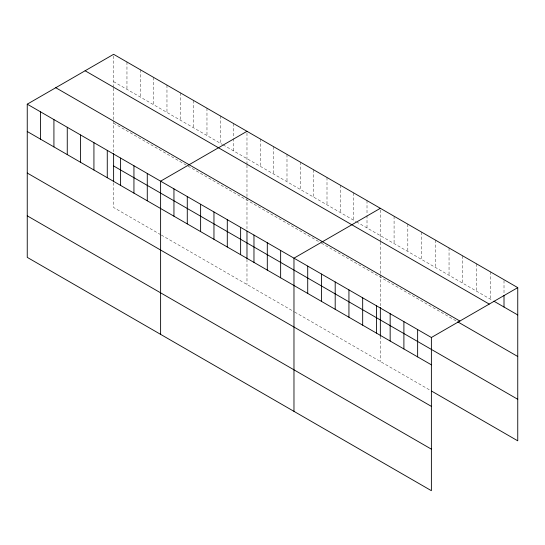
<?xml version="1.0" encoding="UTF-8"?>
<svg xmlns="http://www.w3.org/2000/svg" width="545" height="545" viewBox="0 0 545 545"><rect width="100%" height="100%" fill="white"/><g stroke="black" fill="none" stroke-linecap="round" stroke-linejoin="round"><path stroke-width="0.41" stroke-dasharray="2.73 2.04" d="M113.619 88.154L113.619 119.92M113.619 87.343L113.619 54.309M246.98 165.155L246.98 196.915M246.98 164.338L246.98 131.304M380.349 242.15L380.349 273.91M380.349 241.333L380.349 208.306M113.619 81.641L222.415 144.452M223.116 144.861L355.776 221.447M356.478 221.856L492.442 300.35M113.619 123.177L187.323 165.728M188.025 166.13L320.685 242.723M321.387 243.125L457.003 321.427M160.646 234.657L113.619 207.502L113.619 182.255M161.347 235.059L294.014 311.651M294.716 312.053L430.243 390.302M504.009 280.525L504.009 294.607M490.268 271.764L490.268 299.096M476.528 263.834L476.528 291.166M462.787 255.905L462.787 283.23M449.046 247.968L449.046 275.3M435.305 240.038L435.305 267.363M421.564 232.102L421.564 259.434M407.824 224.172L407.824 251.497M394.083 216.236L394.083 243.567M380.349 274.728L380.349 305.697M380.349 336.251L380.349 361.492M367.01 200.601L367.01 214.682M367.01 215.513L367.01 227.933M353.671 192.903L353.671 220.234M340.339 185.205L340.339 212.536M327 177.507L327 204.831M313.661 169.808L313.661 197.133M300.329 162.103L300.329 189.435M286.99 154.405L286.99 181.737M273.658 146.707L273.658 174.039M260.319 139.009L260.319 166.334M246.98 197.726L246.98 228.702M246.98 259.25L246.98 284.497M233.648 123.606L233.648 137.687M233.648 138.512L233.648 150.938M220.309 115.908L220.309 143.24M206.971 108.21L206.971 135.535M193.639 100.512L193.639 127.837M180.3 92.807L180.3 120.138M166.968 85.109L166.968 112.44M153.629 77.41L153.629 104.742M140.29 69.712L140.29 97.037M126.958 62.007L126.958 89.339M113.619 120.731L113.619 151.701"/><path stroke-width="0.82" d="M27.25 104.177L431.381 337.498L431.381 490.691L27.25 257.369L27.25 104.177L113.619 54.309L517.75 287.631L517.75 440.823L431.695 391.14M246.98 131.304L160.612 181.172L160.612 334.364M380.349 208.306L293.973 258.166L293.973 411.359M431.381 337.498L517.75 287.631M493.886 301.187L517.75 314.962M85.115 70.768L489.246 304.09M55.754 87.718L459.885 321.046M457.725 321.843L517.75 356.498M113.619 165.966L517.75 399.287M27.25 131.508L431.381 364.83M27.25 173.037L431.381 406.366M27.25 215.834L431.381 449.155M504.009 295.438L504.009 307.033M417.64 329.568L417.64 356.893M403.899 321.632L403.899 348.964M390.159 313.702L390.159 341.027M380.349 307.373L380.349 336.251M376.418 305.765L376.418 333.097M362.677 297.836L362.677 325.161M348.936 289.899L348.936 317.231M335.195 281.969L335.195 309.294M321.455 274.033L321.455 301.365M307.714 266.103L307.714 293.428M280.641 250.468L280.641 277.8M267.302 242.77L267.302 270.102M253.97 235.072L253.97 262.397M246.98 231.216L246.98 258.439M240.631 227.367L240.631 254.699M227.292 219.669L227.292 247.001M213.96 211.971L213.96 239.303M200.621 204.273L200.621 231.598M187.282 196.568L187.282 223.9M173.95 188.87L173.95 216.202M147.279 173.474L147.279 200.805M133.941 165.775L133.941 193.1M120.602 158.07L120.602 185.402M113.619 153.383L113.619 181.444M107.27 150.372L107.27 177.704M93.931 142.674L93.931 170.006M80.592 134.976L80.592 162.301M67.26 127.271L67.26 154.603M53.921 119.573L53.921 146.905M40.589 111.875L40.589 139.207"/></g></svg>
